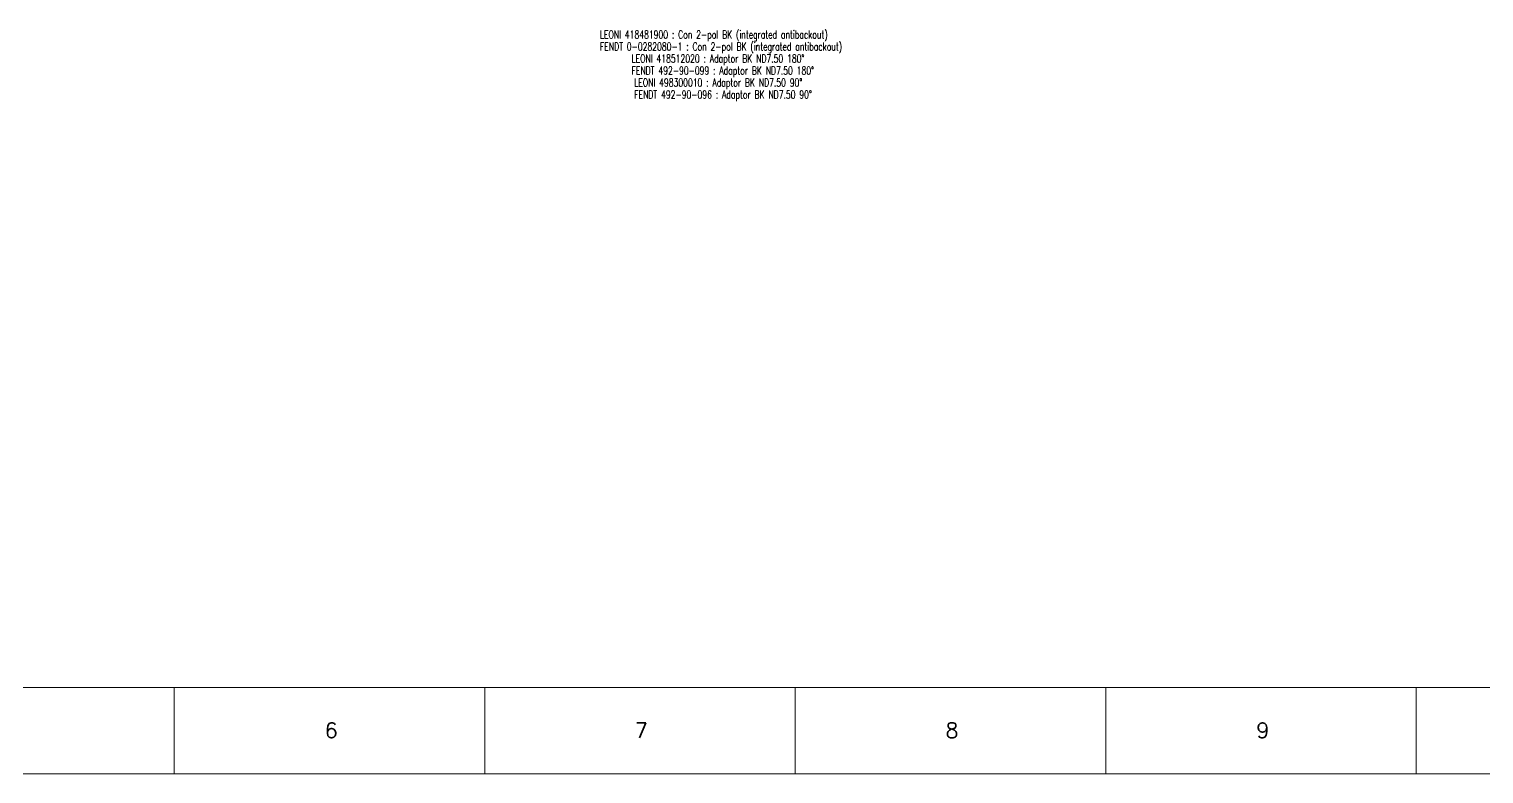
# Model space of a CAD drawing. Header units: millimetres. Extents: x -1 to 4489, y 0 to 1364.
# Drawn here: x 560 to 1105, y 0 to 279 of the extents above; entities that cross this region are included whole.
import ezdxf

# ---------------------------------------------------------------- set-up
doc = ezdxf.new("R2010")
doc.units = ezdxf.units.MM
doc.layers.add('Drawingheader + Standards', color=7, linetype='Continuous')
doc.styles.add('DEFAULT', font='simplex.shx', dxfattribs={"bigfont": 'bigfont'})
doc.styles.add('HS-PART-NO', font='ROMANS.SHX', dxfattribs={"width": 0.7, "height": 3})

# ---------------------------------------------------------------- blocks, each defined once
blk = doc.blocks.new('Rahmen')
at = {"layer": 'Drawingheader + Standards', "color": 0, "linetype": 'Continuous', "lineweight": 0}
for p, q in [((-7353.97, -586.95), (-2930.18, -586.95)), ((-6771.9, -586.95), (-6771.9, -619.37)), ((-6655.48, -586.95), (-6655.48, -619.37)), ((-6539.06, -586.95), (-6539.06, -619.37)), ((-6422.65, -619.37), (-6422.65, -586.95)), ((-6306.23, -586.95), (-6306.23, -619.37)), ((-7386.39, -619.37), (-5491.25, -619.37)), ((-7386.39, -619.37), (-2897.74, -619.43))]:
    blk.add_line(p, q, dxfattribs=at)
at = {"layer": 'Drawingheader + Standards', "color": 0, "linetype": 'Continuous', "lineweight": 0, "style": 'DEFAULT'}
for s, p in [('6', (-6715.44, -605.93)), ('7', (-6599.16, -605.93)), ('8', (-6482.75, -605.93)), ('9', (-6366.2, -605.93))]:
    blk.add_text(s, height=5.67, dxfattribs=at).set_placement(p)

msp = doc.modelspace()

# ---------------------------------------------------------------- block references
msp.add_blockref('Rahmen', (7386.39, 619.37))

# ---------------------------------------------------------------- texts
at = {"color": 200, "linetype": 'Continuous', "style": 'HS-PART-NO', "width": 0.7}
for s, p in [('LEONI 418481900 : Con 2-pol BK (integrated antibackout)', (774.1, 275.8)), ('FENDT 0-0282080-1 : Con 2-pol BK (integrated antibackout)', (774.1, 271.3)), ('LEONI 418512020 : Adaptor BK ND7.50 180°', (785.95, 266.8)), ('FENDT 492-90-099 : Adaptor BK ND7.50 180°', (785.95, 262.3)), ('LEONI 498300010 : Adaptor BK ND7.50 90°', (786.95, 257.8)), ('FENDT 492-90-096 : Adaptor BK ND7.50 90°', (786.95, 253.3))]:
    msp.add_text(s, height=3, dxfattribs=at).set_placement(p)

doc.saveas('drawing.dxf')
